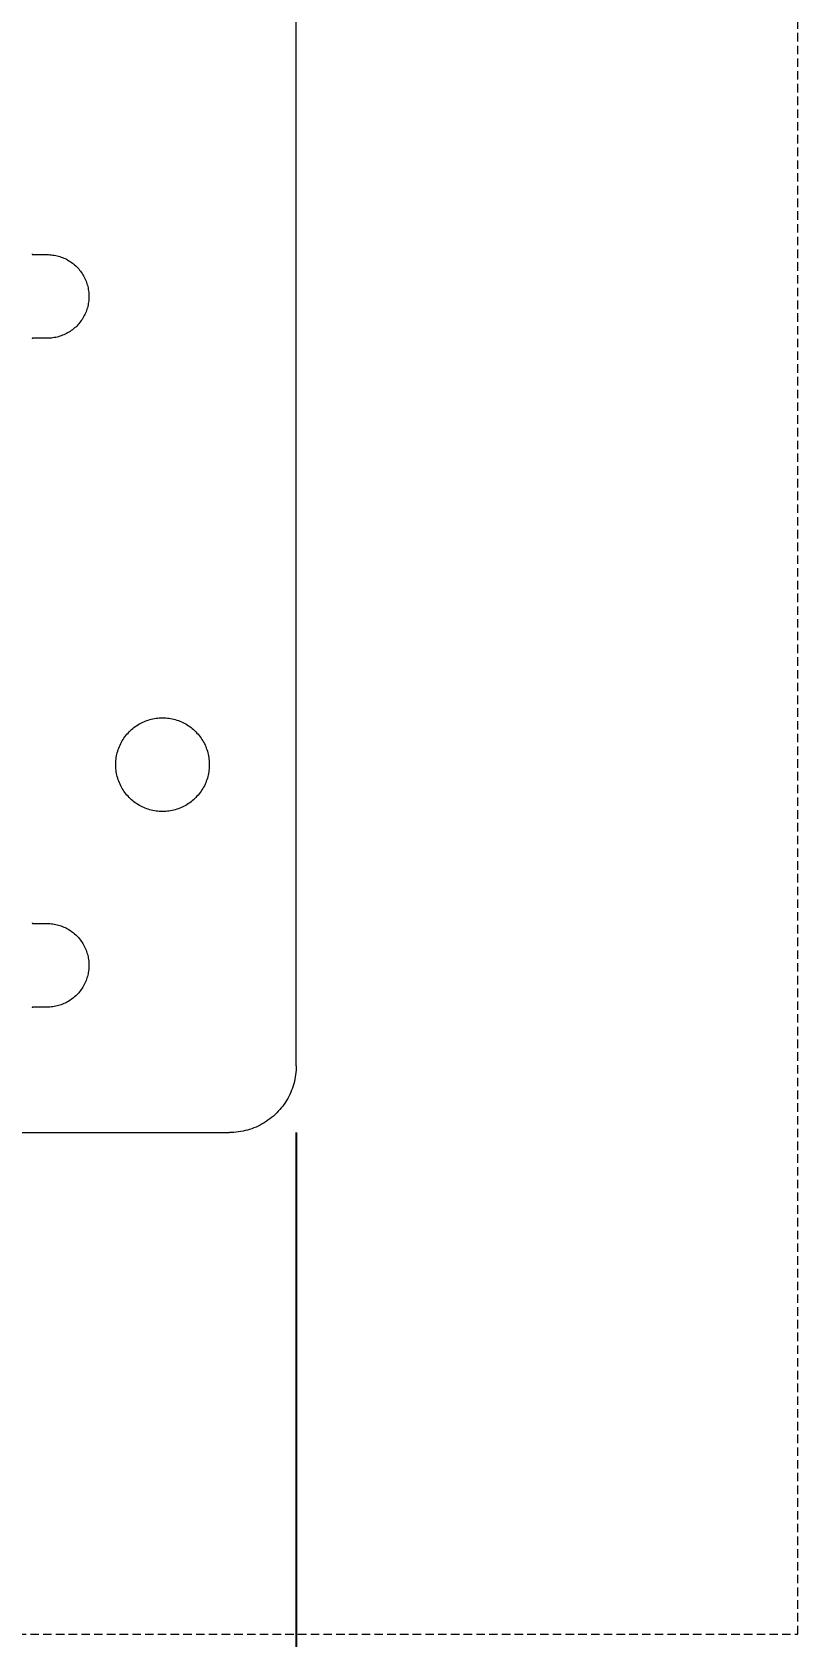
# Model space of a CAD drawing. Header units: millimetres. Extents: x -152 to 4236, y -557 to 2576.
# Drawn here: x 1955.8 to 2070.3, y 766.6 to 1006.5 of the extents above; entities that cross this region are included whole.
import ezdxf

# ---------------------------------------------------------------- set-up
doc = ezdxf.new("R2010")
doc.units = ezdxf.units.MM
doc.linetypes.add('HIDDEN', pattern=[1.905, 1.27, -0.635])
for name, color, linetype, lineweight in [('ZANO_R', 7, 'Continuous', 0), ('ZANO_R_przerywana', 7, 'HIDDEN', 0), ('ZANO_W', 1, 'Continuous', 0)]:
    doc.layers.add(name, color=color, linetype=linetype, lineweight=lineweight)
doc.styles.add('Arial', font='arial.ttf')
doc.styles.get("Standard").update_dxf_attribs({"font": 'ARIALUNI.TTF'})
doc.dimstyles.new('pl i ang', dxfattribs={"dimtxt": 50, "dimasz": 50, "dimexe": 1.25, "dimexo": 0.625, "dimgap": 10, "dimtad": 1, "dimtoh": 1, "dimtxsty": 'Standard', "dimcen": 2.5, "dimclrd": 1, "dimclre": 1, "dimclrt": 1, "dimadec": 0, "dimazin": 0, "dimtfac": 1, "dimtmove": 0, "dimatfit": 3, "dimfxl": 1, "dimarcsym": 1})

# ---------------------------------------------------------------- blocks, each defined once
blk = doc.blocks.new('*D445')
at = {"layer": 'ZANO_W', "color": 1, "lineweight": -2}
for p, q in [((107.3, 841.99), (107.3, 646.03)), ((1995.3, 841.99), (1995.3, 646.03)), ((147.3, 656.03), (1955.3, 656.03))]:
    blk.add_line(p, q, dxfattribs=at)
at = {"layer": 'ZANO_W', "color": 1}
for points in [[(147.3, 662.69), (147.3, 649.36), (107.3, 656.03)], [(1955.3, 649.36), (1955.3, 662.69), (1995.3, 656.03)]]:
    blk.add_solid(points, dxfattribs=at)
at = {"layer": 'ZANO_W', "color": 1, "insert": (1051.3, 686.45), "char_height": 40, "attachment_point": 5, "style": 'Arial'}
blk.add_mtext('1888', dxfattribs=at)

msp = doc.modelspace()

# ---------------------------------------------------------------- linework, layer by layer
at = {"layer": 'ZANO_R'}
for p, q in [((1995.3, 851.99), (1995.3, 1281.99)), ((1955.81, 973.35), (1955.81, 973.34)), ((1955.81, 973.34), (1955.81, 973.34)), ((1955.81, 973.34), (1955.81, 973.34)), ((1955.81, 973.34), (1955.81, 973.33)), ((1955.81, 973.33), (1955.81, 973.33)), ((1955.81, 973.33), (1955.81, 973.32)), ((1955.81, 973.32), (1955.81, 973.32)), ((1955.81, 973.32), (1955.81, 973.32)), ((1955.81, 973.32), (1955.82, 973.31)), ((1955.82, 973.31), (1955.82, 973.31)), ((1955.82, 973.31), (1955.82, 973.31)), ((1955.82, 973.31), (1955.82, 973.3)), ((1955.82, 973.3), (1955.82, 973.3)), ((1955.82, 973.3), (1955.82, 973.3)), ((1955.82, 973.3), (1955.83, 973.29)), ((1955.83, 973.29), (1955.83, 973.29)), ((1955.83, 973.29), (1955.83, 973.29)), ((1955.83, 973.29), (1955.83, 973.28)), ((1955.83, 973.28), (1955.84, 973.28)), ((1955.84, 973.28), (1955.84, 973.28)), ((1955.84, 973.28), (1955.84, 973.27)), ((1955.84, 973.27), (1955.85, 973.27)), ((1955.85, 973.27), (1955.85, 973.27)), ((1955.85, 973.27), (1955.85, 973.27)), ((1955.85, 973.27), (1955.86, 973.26)), ((1955.86, 973.26), (1955.86, 973.26)), ((1955.86, 973.26), (1955.86, 973.26)), ((1955.86, 973.26), (1955.87, 973.26)), ((1955.87, 973.26), (1955.87, 973.26)), ((1955.87, 973.26), (1955.87, 973.25)), ((1955.87, 973.25), (1955.88, 973.25)), ((1955.88, 973.25), (1955.88, 973.25)), ((1955.88, 973.25), (1955.88, 973.25)), ((1955.88, 973.25), (1955.89, 973.25)), ((1955.89, 973.25), (1955.89, 973.25)), ((1955.89, 973.25), (1955.9, 973.25)), ((1955.9, 973.25), (1955.9, 973.24)), ((1955.9, 973.24), (1955.9, 973.24)), ((1955.9, 973.24), (1955.91, 973.24)), ((1955.91, 973.24), (1955.91, 973.24)), ((1955.91, 973.24), (1955.92, 973.24)), ((1955.92, 973.24), (1958.05, 973.24)), ((1955.92, 973.24), (1955.92, 973.24)), ((1955.92, 973.24), (1955.92, 973.24)), ((1958.05, 973.24), (1958.27, 973.24)), ((1958.27, 973.24), (1958.48, 973.23)), ((1958.48, 973.23), (1958.69, 973.21)), ((1958.69, 973.21), (1958.91, 973.18)), ((1958.91, 973.18), (1959.12, 973.15)), ((1959.12, 973.15), (1959.33, 973.11)), ((1959.33, 973.11), (1959.53, 973.06)), ((1959.53, 973.06), (1959.74, 973.01)), ((1959.74, 973.01), (1959.95, 972.95)), ((1959.95, 972.95), (1960.15, 972.88)), ((1960.15, 972.88), (1960.35, 972.81)), ((1960.35, 972.81), (1960.54, 972.72)), ((1960.54, 972.72), (1960.74, 972.64)), ((1960.74, 972.64), (1960.93, 972.54)), ((1960.93, 972.54), (1961.12, 972.44)), ((1961.12, 972.44), (1961.3, 972.33)), ((1961.3, 972.33), (1961.48, 972.22)), ((1961.48, 972.22), (1961.66, 972.1)), ((1961.66, 972.1), (1961.83, 971.97)), ((1961.83, 971.97), (1962, 971.84)), ((1962, 971.84), (1962.16, 971.7)), ((1962.16, 971.7), (1962.32, 971.56)), ((1962.32, 971.56), (1962.47, 971.41)), ((1962.47, 971.41), (1962.62, 971.26)), ((1962.62, 971.26), (1962.77, 971.1)), ((1962.77, 971.1), (1962.9, 970.94)), ((1962.9, 970.94), (1963.03, 970.77)), ((1963.03, 970.77), (1963.16, 970.6)), ((1963.16, 970.6), (1963.28, 970.42)), ((1963.28, 970.42), (1963.39, 970.24)), ((1963.39, 970.24), (1963.5, 970.06)), ((1963.5, 970.06), (1963.6, 969.87)), ((1963.6, 969.87), (1963.7, 969.68)), ((1963.7, 969.68), (1963.79, 969.48)), ((1963.79, 969.48), (1963.87, 969.28)), ((1963.87, 969.28), (1963.94, 969.08)), ((1963.94, 969.08), (1964.01, 968.88)), ((1964.01, 968.88), (1964.07, 968.68)), ((1964.07, 968.68), (1964.13, 968.47)), ((1964.13, 968.47), (1964.17, 968.26)), ((1964.17, 968.26), (1964.21, 968.05)), ((1964.21, 968.05), (1964.25, 967.84)), ((1964.25, 967.84), (1964.27, 967.63)), ((1964.27, 967.63), (1964.29, 967.42)), ((1964.29, 967.42), (1964.3, 967.21)), ((1964.3, 967.21), (1964.3, 966.99)), ((1964.3, 966.99), (1964.3, 966.78)), ((1963.79, 964.5), (1963.7, 964.31)), ((1963.87, 964.7), (1963.79, 964.5)), ((1963.94, 964.9), (1963.87, 964.7)), ((1964.01, 965.1), (1963.94, 964.9)), ((1964.07, 965.31), (1964.01, 965.1)), ((1964.13, 965.51), (1964.07, 965.31)), ((1964.17, 965.72), (1964.13, 965.51)), ((1964.21, 965.93), (1964.17, 965.72)), ((1964.25, 966.14), (1964.21, 965.93)), ((1964.27, 966.35), (1964.25, 966.14)), ((1964.29, 966.57), (1964.27, 966.35)), ((1964.3, 966.78), (1964.29, 966.57)), ((1962, 962.14), (1961.83, 962.01)), ((1962.16, 962.28), (1962, 962.14)), ((1962.32, 962.42), (1962.16, 962.28)), ((1962.47, 962.57), (1962.32, 962.42)), ((1962.62, 962.73), (1962.47, 962.57)), ((1962.77, 962.88), (1962.62, 962.73)), ((1962.9, 963.05), (1962.77, 962.88)), ((1963.03, 963.22), (1962.9, 963.05)), ((1963.16, 963.39), (1963.03, 963.22)), ((1963.28, 963.56), (1963.16, 963.39)), ((1963.39, 963.74), (1963.28, 963.56)), ((1963.5, 963.93), (1963.39, 963.74)), ((1963.6, 964.12), (1963.5, 963.93)), ((1963.7, 964.31), (1963.6, 964.12)), ((1955.82, 960.67), (1955.81, 960.67)), ((1955.81, 960.67), (1955.81, 960.66)), ((1955.81, 960.66), (1955.81, 960.66)), ((1955.81, 960.66), (1955.81, 960.66)), ((1955.81, 960.66), (1955.81, 960.65)), ((1955.81, 960.65), (1955.81, 960.65)), ((1955.81, 960.65), (1955.81, 960.64)), ((1955.81, 960.64), (1955.81, 960.64)), ((1955.81, 960.64), (1955.81, 960.64)), ((1955.83, 960.69), (1955.82, 960.69)), ((1955.82, 960.69), (1955.82, 960.69)), ((1955.82, 960.69), (1955.82, 960.68)), ((1955.82, 960.68), (1955.82, 960.68)), ((1955.82, 960.68), (1955.82, 960.67)), ((1955.82, 960.67), (1955.82, 960.67)), ((1955.84, 960.7), (1955.83, 960.7)), ((1955.83, 960.7), (1955.83, 960.7)), ((1955.83, 960.7), (1955.83, 960.7)), ((1955.83, 960.7), (1955.83, 960.69)), ((1955.85, 960.71), (1955.84, 960.71)), ((1955.84, 960.71), (1955.84, 960.71)), ((1955.84, 960.71), (1955.84, 960.7)), ((1955.86, 960.72), (1955.85, 960.72)), ((1955.85, 960.72), (1955.85, 960.72)), ((1955.85, 960.72), (1955.85, 960.71)), ((1955.87, 960.73), (1955.86, 960.72)), ((1955.86, 960.72), (1955.86, 960.72)), ((1955.86, 960.72), (1955.86, 960.72)), ((1955.88, 960.73), (1955.87, 960.73)), ((1955.87, 960.73), (1955.87, 960.73)), ((1955.87, 960.73), (1955.87, 960.73)), ((1955.89, 960.74), (1955.88, 960.74)), ((1955.88, 960.74), (1955.88, 960.73)), ((1955.88, 960.73), (1955.88, 960.73)), ((1955.9, 960.74), (1955.89, 960.74)), ((1955.89, 960.74), (1955.89, 960.74)), ((1955.91, 960.74), (1955.9, 960.74)), ((1955.9, 960.74), (1955.9, 960.74)), ((1955.9, 960.74), (1955.9, 960.74)), ((1955.92, 960.74), (1955.91, 960.74)), ((1955.91, 960.74), (1955.91, 960.74)), ((1955.92, 960.74), (1955.92, 960.74)), ((1955.92, 960.74), (1955.92, 960.74)), ((1958.05, 960.74), (1955.92, 960.74)), ((1958.27, 960.75), (1958.05, 960.74)), ((1958.48, 960.76), (1958.27, 960.75)), ((1958.69, 960.77), (1958.48, 960.76)), ((1958.91, 960.8), (1958.69, 960.77)), ((1959.12, 960.83), (1958.91, 960.8)), ((1959.33, 960.87), (1959.12, 960.83)), ((1959.53, 960.92), (1959.33, 960.87)), ((1959.74, 960.97), (1959.53, 960.92)), ((1959.95, 961.03), (1959.74, 960.97)), ((1960.15, 961.1), (1959.95, 961.03)), ((1960.35, 961.18), (1960.15, 961.1)), ((1960.54, 961.26), (1960.35, 961.18)), ((1960.74, 961.35), (1960.54, 961.26)), ((1960.93, 961.44), (1960.74, 961.35)), ((1961.12, 961.54), (1960.93, 961.44)), ((1961.3, 961.65), (1961.12, 961.54)), ((1961.48, 961.77), (1961.3, 961.65)), ((1961.66, 961.89), (1961.48, 961.77)), ((1961.83, 962.01), (1961.66, 961.89)), ((1970.48, 902.07), (1970.66, 902.23)), ((1970.66, 902.23), (1970.85, 902.39)), ((1970.85, 902.39), (1971.04, 902.54)), ((1971.04, 902.54), (1971.23, 902.68)), ((1971.23, 902.68), (1971.43, 902.82)), ((1971.43, 902.82), (1971.63, 902.95)), ((1971.63, 902.95), (1971.84, 903.07)), ((1971.84, 903.07), (1972.05, 903.19)), ((1972.05, 903.19), (1972.27, 903.3)), ((1972.27, 903.3), (1972.49, 903.4)), ((1972.49, 903.4), (1972.71, 903.49)), ((1972.71, 903.49), (1972.94, 903.58)), ((1972.94, 903.58), (1973.16, 903.66)), ((1973.16, 903.66), (1973.4, 903.73)), ((1973.4, 903.73), (1973.63, 903.79)), ((1973.63, 903.79), (1973.86, 903.84)), ((1973.86, 903.84), (1974.1, 903.89)), ((1974.1, 903.89), (1974.34, 903.93)), ((1974.34, 903.93), (1974.58, 903.95)), ((1974.58, 903.95), (1974.82, 903.98)), ((1974.82, 903.98), (1975.06, 903.99)), ((1975.06, 903.99), (1975.3, 903.99)), ((1975.3, 903.99), (1975.55, 903.99)), ((1975.55, 903.99), (1975.79, 903.98)), ((1975.79, 903.98), (1976.03, 903.95)), ((1976.03, 903.95), (1976.27, 903.93)), ((1976.27, 903.93), (1976.51, 903.89)), ((1976.51, 903.89), (1976.74, 903.84)), ((1976.74, 903.84), (1976.98, 903.79)), ((1976.98, 903.79), (1977.21, 903.73)), ((1977.21, 903.73), (1977.44, 903.66)), ((1977.44, 903.66), (1977.67, 903.58)), ((1977.67, 903.58), (1977.9, 903.49)), ((1977.9, 903.49), (1978.12, 903.4)), ((1978.12, 903.4), (1978.34, 903.3)), ((1978.34, 903.3), (1978.56, 903.19)), ((1978.56, 903.19), (1978.77, 903.07)), ((1978.77, 903.07), (1978.98, 902.95)), ((1978.98, 902.95), (1979.18, 902.82)), ((1979.18, 902.82), (1979.38, 902.68)), ((1979.38, 902.68), (1979.57, 902.54)), ((1979.57, 902.54), (1979.76, 902.39)), ((1979.76, 902.39), (1979.95, 902.23)), ((1979.95, 902.23), (1980.12, 902.07)), ((1968.76, 899.47), (1968.85, 899.7)), ((1968.85, 899.7), (1968.95, 899.92)), ((1968.95, 899.92), (1969.05, 900.14)), ((1969.05, 900.14), (1969.16, 900.35)), ((1969.16, 900.35), (1969.28, 900.56)), ((1969.28, 900.56), (1969.41, 900.77)), ((1969.41, 900.77), (1969.54, 900.97)), ((1969.54, 900.97), (1969.68, 901.16)), ((1969.68, 901.16), (1969.83, 901.36)), ((1969.83, 901.36), (1969.99, 901.54)), ((1969.99, 901.54), (1970.15, 901.72)), ((1970.15, 901.72), (1970.31, 901.9)), ((1970.31, 901.9), (1970.48, 902.07)), ((1980.12, 902.07), (1980.3, 901.9)), ((1980.3, 901.9), (1980.46, 901.72)), ((1980.46, 901.72), (1980.62, 901.54)), ((1980.62, 901.54), (1980.78, 901.36)), ((1980.78, 901.36), (1980.92, 901.16)), ((1980.92, 901.16), (1981.07, 900.97)), ((1981.07, 900.97), (1981.2, 900.77)), ((1981.2, 900.77), (1981.33, 900.56)), ((1981.33, 900.56), (1981.45, 900.35)), ((1981.45, 900.35), (1981.56, 900.14)), ((1981.56, 900.14), (1981.66, 899.92)), ((1981.66, 899.92), (1981.76, 899.7)), ((1981.76, 899.7), (1981.85, 899.47)), ((1968.31, 897.35), (1968.33, 897.6)), ((1968.31, 897.11), (1968.31, 897.35)), ((1968.33, 897.6), (1968.36, 897.84)), ((1968.36, 897.84), (1968.39, 898.08)), ((1968.39, 898.08), (1968.43, 898.31)), ((1968.43, 898.31), (1968.48, 898.55)), ((1968.48, 898.55), (1968.54, 898.78)), ((1968.54, 898.78), (1968.6, 899.02)), ((1968.6, 899.02), (1968.68, 899.25)), ((1968.68, 899.25), (1968.76, 899.47)), ((1981.85, 899.47), (1981.93, 899.25)), ((1981.93, 899.25), (1982.01, 899.02)), ((1982.01, 899.02), (1982.07, 898.78)), ((1982.07, 898.78), (1982.13, 898.55)), ((1982.13, 898.55), (1982.18, 898.31)), ((1982.18, 898.31), (1982.22, 898.08)), ((1982.22, 898.08), (1982.25, 897.84)), ((1982.25, 897.84), (1982.28, 897.6)), ((1982.28, 897.6), (1982.29, 897.35)), ((1982.29, 897.35), (1982.3, 897.11)), ((1968.31, 896.87), (1968.31, 897.11)), ((1968.31, 896.63), (1968.31, 896.87)), ((1968.33, 896.39), (1968.31, 896.63)), ((1968.36, 896.15), (1968.33, 896.39)), ((1968.39, 895.91), (1968.36, 896.15)), ((1968.43, 895.67), (1968.39, 895.91)), ((1968.48, 895.43), (1968.43, 895.67)), ((1968.54, 895.2), (1968.48, 895.43)), ((1968.6, 894.97), (1968.54, 895.2)), ((1968.68, 894.74), (1968.6, 894.97)), ((1982.01, 894.97), (1981.93, 894.74)), ((1982.07, 895.2), (1982.01, 894.97)), ((1982.13, 895.43), (1982.07, 895.2)), ((1982.18, 895.67), (1982.13, 895.43)), ((1982.22, 895.91), (1982.18, 895.67)), ((1982.25, 896.15), (1982.22, 895.91)), ((1982.28, 896.39), (1982.25, 896.15)), ((1982.29, 896.63), (1982.28, 896.39)), ((1982.3, 896.87), (1982.29, 896.63)), ((1982.3, 897.11), (1982.3, 896.87)), ((1968.76, 894.51), (1968.68, 894.74)), ((1968.85, 894.29), (1968.76, 894.51)), ((1968.95, 894.06), (1968.85, 894.29)), ((1969.05, 893.85), (1968.95, 894.06)), ((1969.16, 893.63), (1969.05, 893.85)), ((1969.28, 893.42), (1969.16, 893.63)), ((1969.41, 893.22), (1969.28, 893.42)), ((1969.54, 893.02), (1969.41, 893.22)), ((1969.68, 892.82), (1969.54, 893.02)), ((1969.83, 892.63), (1969.68, 892.82)), ((1969.99, 892.44), (1969.83, 892.63)), ((1980.78, 892.63), (1980.62, 892.44)), ((1980.92, 892.82), (1980.78, 892.63)), ((1981.07, 893.02), (1980.92, 892.82)), ((1981.2, 893.22), (1981.07, 893.02)), ((1981.33, 893.42), (1981.2, 893.22)), ((1981.45, 893.63), (1981.33, 893.42)), ((1981.56, 893.85), (1981.45, 893.63)), ((1981.66, 894.06), (1981.56, 893.85)), ((1981.76, 894.29), (1981.66, 894.06)), ((1981.85, 894.51), (1981.76, 894.29)), ((1981.93, 894.74), (1981.85, 894.51)), ((1970.15, 892.26), (1969.99, 892.44)), ((1970.31, 892.09), (1970.15, 892.26)), ((1970.48, 891.92), (1970.31, 892.09)), ((1970.66, 891.75), (1970.48, 891.92)), ((1970.85, 891.6), (1970.66, 891.75)), ((1971.04, 891.44), (1970.85, 891.6)), ((1971.23, 891.3), (1971.04, 891.44)), ((1971.43, 891.16), (1971.23, 891.3)), ((1971.63, 891.03), (1971.43, 891.16)), ((1971.84, 890.91), (1971.63, 891.03)), ((1972.05, 890.79), (1971.84, 890.91)), ((1972.27, 890.69), (1972.05, 890.79)), ((1972.49, 890.58), (1972.27, 890.69)), ((1972.71, 890.49), (1972.49, 890.58)), ((1972.94, 890.41), (1972.71, 890.49)), ((1973.16, 890.33), (1972.94, 890.41)), ((1973.4, 890.26), (1973.16, 890.33)), ((1973.63, 890.2), (1973.4, 890.26)), ((1973.86, 890.14), (1973.63, 890.2)), ((1974.1, 890.1), (1973.86, 890.14)), ((1976.74, 890.14), (1976.51, 890.1)), ((1976.98, 890.2), (1976.74, 890.14)), ((1977.21, 890.26), (1976.98, 890.2)), ((1977.44, 890.33), (1977.21, 890.26)), ((1977.67, 890.41), (1977.44, 890.33)), ((1977.9, 890.49), (1977.67, 890.41)), ((1978.12, 890.58), (1977.9, 890.49)), ((1978.34, 890.69), (1978.12, 890.58)), ((1978.56, 890.79), (1978.34, 890.69)), ((1978.77, 890.91), (1978.56, 890.79)), ((1978.98, 891.03), (1978.77, 890.91)), ((1979.18, 891.16), (1978.98, 891.03)), ((1979.38, 891.3), (1979.18, 891.16)), ((1979.57, 891.44), (1979.38, 891.3)), ((1979.76, 891.6), (1979.57, 891.44)), ((1979.95, 891.75), (1979.76, 891.6)), ((1980.12, 891.92), (1979.95, 891.75)), ((1980.3, 892.09), (1980.12, 891.92)), ((1980.46, 892.26), (1980.3, 892.09)), ((1980.62, 892.44), (1980.46, 892.26)), ((1974.34, 890.06), (1974.1, 890.1)), ((1974.58, 890.03), (1974.34, 890.06)), ((1974.82, 890.01), (1974.58, 890.03)), ((1975.06, 890), (1974.82, 890.01)), ((1975.3, 889.99), (1975.06, 890)), ((1975.55, 890), (1975.3, 889.99)), ((1975.79, 890.01), (1975.55, 890)), ((1976.03, 890.03), (1975.79, 890.01)), ((1976.27, 890.06), (1976.03, 890.03)), ((1976.51, 890.1), (1976.27, 890.06)), ((1955.81, 873.35), (1955.81, 873.34)), ((1955.81, 873.34), (1955.81, 873.34)), ((1955.81, 873.34), (1955.81, 873.34)), ((1955.81, 873.34), (1955.81, 873.33)), ((1955.81, 873.33), (1955.81, 873.33)), ((1955.81, 873.33), (1955.81, 873.32)), ((1955.81, 873.32), (1955.81, 873.32)), ((1955.81, 873.32), (1955.81, 873.32)), ((1955.81, 873.32), (1955.82, 873.31)), ((1955.82, 873.31), (1955.82, 873.31)), ((1955.82, 873.31), (1955.82, 873.31)), ((1955.82, 873.31), (1955.82, 873.3)), ((1955.82, 873.3), (1955.82, 873.3)), ((1955.82, 873.3), (1955.82, 873.3)), ((1955.82, 873.3), (1955.83, 873.29)), ((1955.83, 873.29), (1955.83, 873.29)), ((1955.83, 873.29), (1955.83, 873.29)), ((1955.83, 873.29), (1955.83, 873.28)), ((1955.83, 873.28), (1955.84, 873.28)), ((1955.84, 873.28), (1955.84, 873.28)), ((1955.84, 873.28), (1955.84, 873.27)), ((1955.84, 873.27), (1955.85, 873.27)), ((1955.85, 873.27), (1955.85, 873.27)), ((1955.85, 873.27), (1955.85, 873.27)), ((1955.85, 873.27), (1955.86, 873.26)), ((1955.86, 873.26), (1955.86, 873.26)), ((1955.86, 873.26), (1955.86, 873.26)), ((1955.86, 873.26), (1955.87, 873.26)), ((1955.87, 873.26), (1955.87, 873.26)), ((1955.87, 873.26), (1955.87, 873.25)), ((1955.87, 873.25), (1955.88, 873.25)), ((1955.88, 873.25), (1955.88, 873.25)), ((1955.88, 873.25), (1955.88, 873.25)), ((1955.88, 873.25), (1955.89, 873.25)), ((1955.89, 873.25), (1955.89, 873.25)), ((1955.89, 873.25), (1955.9, 873.25)), ((1955.9, 873.25), (1955.9, 873.24)), ((1955.9, 873.24), (1955.9, 873.24)), ((1955.9, 873.24), (1955.91, 873.24)), ((1955.91, 873.24), (1955.91, 873.24)), ((1955.91, 873.24), (1955.92, 873.24)), ((1955.92, 873.24), (1958.05, 873.24)), ((1955.92, 873.24), (1955.92, 873.24)), ((1955.92, 873.24), (1955.92, 873.24)), ((1958.05, 873.24), (1958.27, 873.24)), ((1958.27, 873.24), (1958.48, 873.23)), ((1958.48, 873.23), (1958.69, 873.21)), ((1958.69, 873.21), (1958.91, 873.18)), ((1958.91, 873.18), (1959.12, 873.15)), ((1959.12, 873.15), (1959.33, 873.11)), ((1959.33, 873.11), (1959.53, 873.06)), ((1959.53, 873.06), (1959.74, 873.01)), ((1959.74, 873.01), (1959.95, 872.95)), ((1959.95, 872.95), (1960.15, 872.88)), ((1960.15, 872.88), (1960.35, 872.81)), ((1960.35, 872.81), (1960.54, 872.72)), ((1960.54, 872.72), (1960.74, 872.64)), ((1960.74, 872.64), (1960.93, 872.54)), ((1960.93, 872.54), (1961.12, 872.44)), ((1961.12, 872.44), (1961.3, 872.33)), ((1961.3, 872.33), (1961.48, 872.22)), ((1961.48, 872.22), (1961.66, 872.1)), ((1961.66, 872.1), (1961.83, 871.97)), ((1961.83, 871.97), (1962, 871.84)), ((1962, 871.84), (1962.16, 871.7)), ((1962.16, 871.7), (1962.32, 871.56)), ((1962.32, 871.56), (1962.47, 871.41)), ((1962.47, 871.41), (1962.62, 871.26)), ((1962.62, 871.26), (1962.77, 871.1)), ((1962.77, 871.1), (1962.9, 870.94)), ((1962.9, 870.94), (1963.03, 870.77)), ((1963.03, 870.77), (1963.16, 870.6)), ((1963.16, 870.6), (1963.28, 870.42)), ((1963.28, 870.42), (1963.39, 870.24)), ((1963.39, 870.24), (1963.5, 870.06)), ((1963.5, 870.06), (1963.6, 869.87)), ((1963.6, 869.87), (1963.7, 869.68)), ((1963.7, 869.68), (1963.79, 869.48)), ((1963.79, 869.48), (1963.87, 869.28)), ((1963.87, 869.28), (1963.94, 869.08)), ((1963.94, 869.08), (1964.01, 868.88)), ((1964.01, 868.88), (1964.07, 868.68)), ((1964.07, 868.68), (1964.13, 868.47)), ((1964.13, 868.47), (1964.17, 868.26)), ((1964.17, 868.26), (1964.21, 868.05)), ((1964.21, 868.05), (1964.25, 867.84)), ((1964.25, 866.14), (1964.21, 865.93)), ((1964.25, 867.84), (1964.27, 867.63)), ((1964.27, 866.35), (1964.25, 866.14)), ((1964.27, 867.63), (1964.29, 867.42)), ((1964.29, 866.57), (1964.27, 866.35)), ((1964.29, 867.42), (1964.3, 867.21)), ((1964.3, 866.78), (1964.29, 866.57)), ((1964.3, 867.21), (1964.3, 866.99)), ((1964.3, 866.99), (1964.3, 866.78)), ((1963.39, 863.74), (1963.28, 863.56)), ((1963.5, 863.93), (1963.39, 863.74)), ((1963.6, 864.12), (1963.5, 863.93)), ((1963.7, 864.31), (1963.6, 864.12)), ((1963.79, 864.5), (1963.7, 864.31)), ((1963.87, 864.7), (1963.79, 864.5)), ((1963.94, 864.9), (1963.87, 864.7)), ((1964.01, 865.1), (1963.94, 864.9)), ((1964.07, 865.31), (1964.01, 865.1)), ((1964.13, 865.51), (1964.07, 865.31)), ((1964.17, 865.72), (1964.13, 865.51)), ((1964.21, 865.93), (1964.17, 865.72)), ((1960.74, 861.35), (1960.54, 861.26)), ((1960.93, 861.44), (1960.74, 861.35)), ((1961.12, 861.54), (1960.93, 861.44)), ((1961.3, 861.65), (1961.12, 861.54)), ((1961.48, 861.77), (1961.3, 861.65)), ((1961.66, 861.89), (1961.48, 861.77)), ((1961.83, 862.01), (1961.66, 861.89)), ((1962, 862.14), (1961.83, 862.01)), ((1962.16, 862.28), (1962, 862.14)), ((1962.32, 862.42), (1962.16, 862.28)), ((1962.47, 862.57), (1962.32, 862.42)), ((1962.62, 862.73), (1962.47, 862.57)), ((1962.77, 862.88), (1962.62, 862.73)), ((1962.9, 863.05), (1962.77, 862.88)), ((1963.03, 863.22), (1962.9, 863.05)), ((1963.16, 863.39), (1963.03, 863.22)), ((1963.28, 863.56), (1963.16, 863.39)), ((1955.82, 860.67), (1955.81, 860.67)), ((1955.81, 860.67), (1955.81, 860.66)), ((1955.81, 860.66), (1955.81, 860.66)), ((1955.81, 860.66), (1955.81, 860.66)), ((1955.81, 860.66), (1955.81, 860.65)), ((1955.81, 860.65), (1955.81, 860.65)), ((1955.81, 860.65), (1955.81, 860.64)), ((1955.81, 860.64), (1955.81, 860.64)), ((1955.81, 860.64), (1955.81, 860.64)), ((1955.83, 860.69), (1955.82, 860.69)), ((1955.82, 860.69), (1955.82, 860.69)), ((1955.82, 860.69), (1955.82, 860.68)), ((1955.82, 860.68), (1955.82, 860.68)), ((1955.82, 860.68), (1955.82, 860.67)), ((1955.82, 860.67), (1955.82, 860.67)), ((1955.84, 860.7), (1955.83, 860.7)), ((1955.83, 860.7), (1955.83, 860.7)), ((1955.83, 860.7), (1955.83, 860.7)), ((1955.83, 860.7), (1955.83, 860.69)), ((1955.85, 860.71), (1955.84, 860.71)), ((1955.84, 860.71), (1955.84, 860.71)), ((1955.84, 860.71), (1955.84, 860.7)), ((1955.86, 860.72), (1955.85, 860.72)), ((1955.85, 860.72), (1955.85, 860.72)), ((1955.85, 860.72), (1955.85, 860.71)), ((1955.87, 860.73), (1955.86, 860.72)), ((1955.86, 860.72), (1955.86, 860.72)), ((1955.86, 860.72), (1955.86, 860.72)), ((1955.88, 860.73), (1955.87, 860.73)), ((1955.87, 860.73), (1955.87, 860.73)), ((1955.87, 860.73), (1955.87, 860.73)), ((1955.89, 860.74), (1955.88, 860.74)), ((1955.88, 860.74), (1955.88, 860.73)), ((1955.88, 860.73), (1955.88, 860.73)), ((1955.9, 860.74), (1955.89, 860.74)), ((1955.89, 860.74), (1955.89, 860.74)), ((1955.91, 860.74), (1955.9, 860.74)), ((1955.9, 860.74), (1955.9, 860.74)), ((1955.9, 860.74), (1955.9, 860.74)), ((1955.92, 860.74), (1955.91, 860.74)), ((1955.91, 860.74), (1955.91, 860.74)), ((1955.92, 860.74), (1955.92, 860.74)), ((1955.92, 860.74), (1955.92, 860.74)), ((1958.05, 860.74), (1955.92, 860.74)), ((1958.27, 860.75), (1958.05, 860.74)), ((1958.48, 860.76), (1958.27, 860.75)), ((1958.69, 860.77), (1958.48, 860.76)), ((1958.91, 860.8), (1958.69, 860.77)), ((1959.12, 860.83), (1958.91, 860.8)), ((1959.33, 860.87), (1959.12, 860.83)), ((1959.53, 860.92), (1959.33, 860.87)), ((1959.74, 860.97), (1959.53, 860.92)), ((1959.95, 861.03), (1959.74, 860.97)), ((1960.15, 861.1), (1959.95, 861.03)), ((1960.35, 861.18), (1960.15, 861.1)), ((1960.54, 861.26), (1960.35, 861.18)), ((1995.3, 851.99), (1995.3, 851.65)), ((1995.02, 849.62), (1994.93, 849.29)), ((1995.1, 849.96), (1995.02, 849.62)), ((1995.16, 850.29), (1995.1, 849.96)), ((1995.21, 850.63), (1995.16, 850.29)), ((1995.25, 850.97), (1995.21, 850.63)), ((1995.28, 851.31), (1995.25, 850.97)), ((1995.3, 851.65), (1995.28, 851.31)), ((1994.02, 847.09), (1993.85, 846.8)), ((1994.18, 847.39), (1994.02, 847.09)), ((1994.34, 847.7), (1994.18, 847.39)), ((1994.48, 848.01), (1994.34, 847.7)), ((1994.61, 848.32), (1994.48, 848.01)), ((1994.73, 848.64), (1994.61, 848.32)), ((1994.84, 848.97), (1994.73, 848.64)), ((1994.93, 849.29), (1994.84, 848.97)), ((1992.13, 844.68), (1991.88, 844.45)), ((1992.38, 844.92), (1992.13, 844.68)), ((1992.61, 845.17), (1992.38, 844.92)), ((1992.84, 845.42), (1992.61, 845.17)), ((1993.06, 845.68), (1992.84, 845.42)), ((1993.27, 845.95), (1993.06, 845.68)), ((1993.47, 846.23), (1993.27, 845.95)), ((1993.67, 846.51), (1993.47, 846.23)), ((1993.85, 846.8), (1993.67, 846.51)), ((1987, 842.14), (1986.67, 842.09)), ((1987.34, 842.2), (1987, 842.14)), ((1987.67, 842.28), (1987.34, 842.2)), ((1988, 842.36), (1987.67, 842.28)), ((1988.33, 842.46), (1988, 842.36)), ((1988.65, 842.57), (1988.33, 842.46)), ((1988.97, 842.69), (1988.65, 842.57)), ((1989.29, 842.82), (1988.97, 842.69)), ((1989.6, 842.96), (1989.29, 842.82)), ((1989.91, 843.11), (1989.6, 842.96)), ((1990.21, 843.28), (1989.91, 843.11)), ((1990.5, 843.45), (1990.21, 843.28)), ((1990.79, 843.63), (1990.5, 843.45)), ((1991.07, 843.82), (1990.79, 843.63)), ((1991.35, 844.02), (1991.07, 843.82)), ((1991.62, 844.23), (1991.35, 844.02)), ((1991.88, 844.45), (1991.62, 844.23)), ((1949.3, 841.99), (1985.3, 841.99)), ((1985.65, 842), (1985.3, 841.99)), ((1985.99, 842.02), (1985.65, 842)), ((1986.33, 842.04), (1985.99, 842.02)), ((1986.67, 842.09), (1986.33, 842.04))]:
    msp.add_line(p, q, dxfattribs=at)
at = {"layer": 'ZANO_R_przerywana'}
for p, q in [((2070.3, 766.99), (2070.3, 1366.99)), ((1820.3, 766.99), (2070.3, 766.99))]:
    msp.add_line(p, q, dxfattribs=at)

# ---------------------------------------------------------------- dimensions: what is measured, and where the dimension line sits
at = {"layer": 'ZANO_W'}
dim = msp.add_linear_dim(base=(1995.3, 656.03), p1=(107.3, 851.99), p2=(1995.3, 851.99), dimstyle='pl i ang', override={"dimtxt": 40, "dimasz": 40, "dimexe": 10, "dimexo": 10, "dimtoh": 0, "dimdec": 0, "dimtxsty": 'Arial', "dimtdec": 0, "dimtmove": 1}, dxfattribs=at)
dim.commit()
dim.dimension.update_dxf_attribs({"geometry": '*D445', "text_midpoint": (1051.3, 686.45)})

doc.saveas('drawing.dxf')
